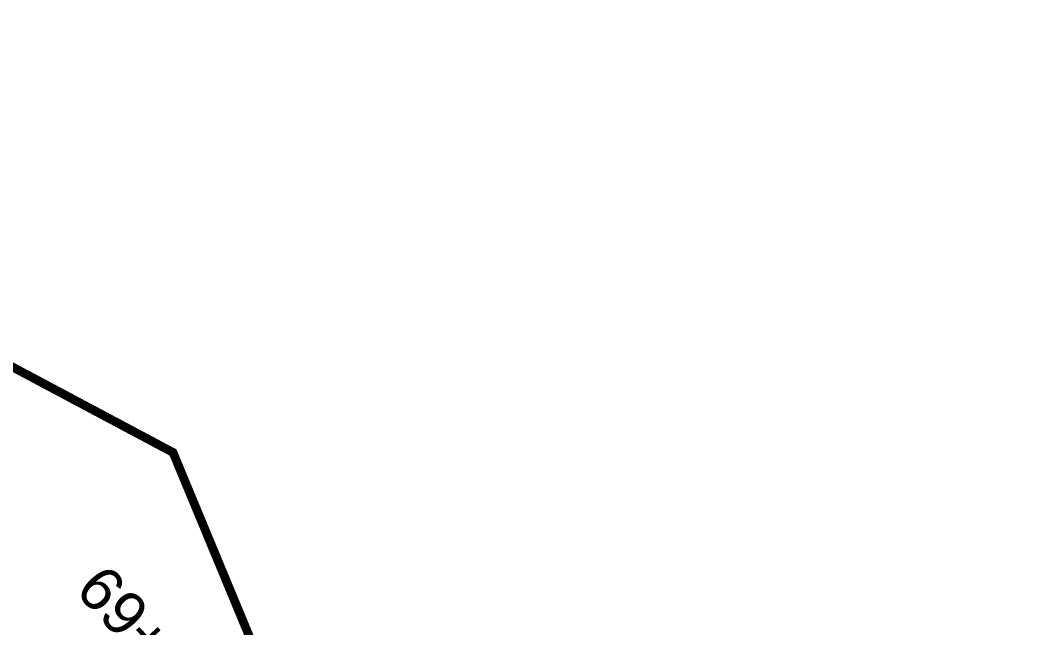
# Model space of a CAD drawing. Header units: metres. Extents: x 561401 to 594056, y 8460144 to 8508504.
# Drawn here: x 572287.9 to 572345.6, y 8467612.9 to 8467647.6 of the extents above; entities that cross this region are included whole.
import ezdxf
from ezdxf.enums import TextEntityAlignment as Align

# ---------------------------------------------------------------- set-up
doc = ezdxf.new("R2010")
doc.units = ezdxf.units.M
doc.layers.add('1.1. DERECHO DE VIA', color=230, linetype='Continuous')
doc.layers.add('1.1. PROGRESIVAS', color=7, linetype='Continuous')
doc.styles.add('Arial', font='arial.ttf', dxfattribs={"height": 1})

msp = doc.modelspace()

# ---------------------------------------------------------------- linework, layer by layer
at = {"layer": '1.1. DERECHO DE VIA', "color": 230, "linetype": 'Continuous', "lineweight": 40, "ltscale": 0.2, "const_width": 0.5}
msp.add_lwpolyline([(572148.182, 8467752.124), (572159.122, 8467735.385), (572169.715, 8467718.421), (572180.308, 8467701.456), (572190.9, 8467684.492), (572202.232, 8467668.101), (572217.672, 8467667.941), (572231.063, 8467658.683), (572249.676, 8467652.881), (572267.742, 8467644.595), (572282.04, 8467630.664), (572296.597, 8467622.916), (572302.393, 8467608.956), (572316.072, 8467594.366), (572329.751, 8467579.775), (572343.395, 8467565.152), (572355.746, 8467549.438), (572368.643, 8467539.872), (572378.431, 8467522.431), (572379.708, 8467507.964), (572389.453, 8467490.499), (572398.604, 8467472.732), (572404.38, 8467453.619), (572406.244, 8467433.739)], dxfattribs=at)

# ---------------------------------------------------------------- texts
at = {"layer": '1.1. PROGRESIVAS', "color": 0, "style": 'Arial'}
msp.add_text('69+200', height=2.5, rotation=313.15432, dxfattribs=at).set_placement((572295.846, 8467611.552), align=Align.MIDDLE_CENTER)

doc.saveas('drawing.dxf')
